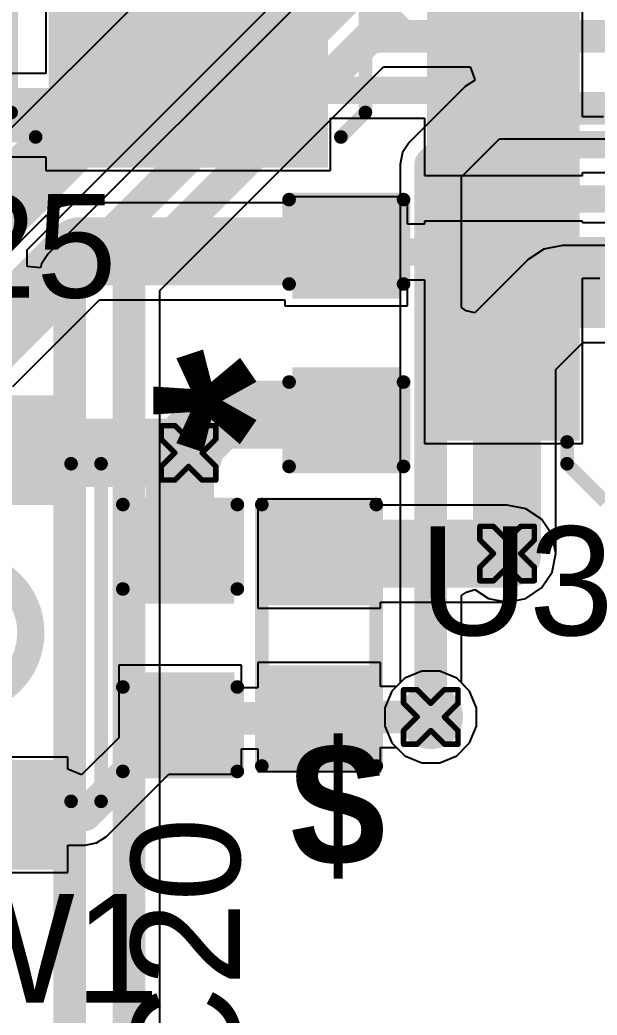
# Model space of a CAD drawing. Header units: inches. Extents: x -0.2 to 17.4, y -0.2 to 2.6.
# Drawn here: x 0.0272 to 0.239, y 0.7425 to 1.108 of the extents above; entities that cross this region are included whole.
import ezdxf

# ---------------------------------------------------------------- set-up
doc = ezdxf.new("R2010")
doc.units = ezdxf.units.IN
doc.header["$MEASUREMENT"] = 0
for name, color, linetype in [('Bottom Layer', 5, 'Continuous'), ('Drill Drawing', 1, 'Continuous'), ('Top Layer', 1, 'Continuous'), ('Top Overlay', 2, 'Continuous'), ('Top Paste', 8, 'Continuous'), ('Top Solder', 216, 'Continuous'), ('Via Holes', 16, 'Continuous')]:
    doc.layers.add(name, color=color, linetype=linetype)
doc.styles.add('Arial', font='', dxfattribs={"height": 0.2})
doc.styles.add('Arial_Bold', font='', dxfattribs={"height": 0.2})
doc.styles.get('Arial').set_extended_font_data('Arial')
doc.styles.get('Arial_Bold').set_extended_font_data('Arial', bold=True)

# ---------------------------------------------------------------- blocks, each defined once
blk = doc.blocks.new('SMD5032_2P_16')
at = {"layer": 'Top Layer'}
for points in [[(-0.1063, 0.04724), (-0.03937, 0.04724), (-0.03937, -0.04724), (-0.1063, -0.04724)], [(0.03937, 0.04724), (0.1063, 0.04724), (0.1063, -0.04724), (0.03937, -0.04724)]]:
    blk.add_hatch(color=1, dxfattribs=at).paths.add_polyline_path(points)
at = {"layer": 'Top Paste'}
for points in [[(-0.1063, 0.04724), (-0.03937, 0.04724), (-0.03937, -0.04724), (-0.1063, -0.04724)], [(0.03937, 0.04724), (0.1063, 0.04724), (0.1063, -0.04724), (0.03937, -0.04724)]]:
    blk.add_hatch(color=8, dxfattribs=at).paths.add_polyline_path(points)
at = {"layer": 'Top Solder'}
for points in [[(-0.1103, 0.05124), (-0.03537, 0.05124), (-0.03537, -0.05124), (-0.1103, -0.05124)], [(0.03537, 0.05124), (0.1103, 0.05124), (0.1103, -0.05124), (0.03537, -0.05124)]]:
    blk.add_hatch(color=216, dxfattribs=at).paths.add_polyline_path(points)
at = {"layer": 'Top Overlay'}
for points in [[(-0.099, 0.056, 0.005, 0.005, 0), (-0.09, 0.065, 0.005, 0.005, 0)], [(0.09, 0.065, 0.005, 0.005, 0), (-0.09, 0.065, 0.005, 0.005, 0)], [(0.099, 0.056, 0.005, 0.005, 0), (0.09, 0.065, 0.005, 0.005, 0)], [(-0.09, -0.065, 0.005, 0.005, 0), (-0.099, -0.056, 0.005, 0.005, 0)], [(0.09, -0.065, 0.005, 0.005, 0), (0.099, -0.056, 0.005, 0.005, 0)], [(0.09, -0.065, 0.005, 0.005, 0), (-0.09, -0.065, 0.005, 0.005, 0)]]:
    blk.add_lwpolyline(points, format="xyseb", dxfattribs=at)
for points in [[(-0.09125, 0.065, 0.0025, 0.0025, 1), (-0.08875, 0.065, 0.0025, 0.0025, 1)], [(-0.09125, 0.065, 0.0025, 0.0025, 1), (-0.08875, 0.065, 0.0025, 0.0025, 1)], [(0.08875, 0.065, 0.0025, 0.0025, 1), (0.09125, 0.065, 0.0025, 0.0025, 1)], [(0.08875, 0.065, 0.0025, 0.0025, 1), (0.09125, 0.065, 0.0025, 0.0025, 1)], [(-0.10025, 0.056, 0.0025, 0.0025, 1), (-0.09775, 0.056, 0.0025, 0.0025, 1)], [(0.09775, 0.056, 0.0025, 0.0025, 1), (0.10025, 0.056, 0.0025, 0.0025, 1)], [(-0.10025, -0.056, 0.0025, 0.0025, 1), (-0.09775, -0.056, 0.0025, 0.0025, 1)], [(0.09775, -0.056, 0.0025, 0.0025, 1), (0.10025, -0.056, 0.0025, 0.0025, 1)], [(-0.09125, -0.065, 0.0025, 0.0025, 1), (-0.08875, -0.065, 0.0025, 0.0025, 1)], [(-0.09125, -0.065, 0.0025, 0.0025, 1), (-0.08875, -0.065, 0.0025, 0.0025, 1)], [(0.08875, -0.065, 0.0025, 0.0025, 1), (0.09125, -0.065, 0.0025, 0.0025, 1)], [(0.08875, -0.065, 0.0025, 0.0025, 1), (0.09125, -0.065, 0.0025, 0.0025, 1)]]:
    blk.add_lwpolyline(points, format="xyseb", close=True, dxfattribs=at)
blk = doc.blocks.new('48_LQFP__7_7___19')
at = {"layer": 'Top Layer'}
for points in [[(-0.14331, 0.03583), (-0.14331, 0.02323), (-0.19134, 0.02323), (-0.19134, 0.03583)], [(-0.14331, 0.01614), (-0.14331, 0.00354), (-0.19134, 0.00354), (-0.19134, 0.01614)], [(-0.14331, -0.00354), (-0.14331, -0.01614), (-0.19134, -0.01614), (-0.19134, -0.00354)], [(-0.14331, -0.02323), (-0.14331, -0.03583), (-0.19134, -0.03583), (-0.19134, -0.02323)], [(-0.14331, -0.04291), (-0.14331, -0.05551), (-0.19134, -0.05551), (-0.19134, -0.04291)], [(-0.14331, -0.0626), (-0.14331, -0.0752), (-0.19134, -0.0752), (-0.19134, -0.0626)], [(-0.14331, -0.08228), (-0.14331, -0.09488), (-0.19134, -0.09488), (-0.19134, -0.08228)], [(-0.14331, -0.10197), (-0.14331, -0.11457), (-0.19134, -0.11457), (-0.19134, -0.10197)]]:
    blk.add_hatch(color=1, dxfattribs=at).paths.add_polyline_path(points)
at = {"layer": 'Top Paste'}
for points in [[(-0.14331, 0.03583), (-0.14331, 0.02323), (-0.19134, 0.02323), (-0.19134, 0.03583)], [(-0.14331, 0.01614), (-0.14331, 0.00354), (-0.19134, 0.00354), (-0.19134, 0.01614)], [(-0.14331, -0.00354), (-0.14331, -0.01614), (-0.19134, -0.01614), (-0.19134, -0.00354)], [(-0.14331, -0.02323), (-0.14331, -0.03583), (-0.19134, -0.03583), (-0.19134, -0.02323)], [(-0.14331, -0.04291), (-0.14331, -0.05551), (-0.19134, -0.05551), (-0.19134, -0.04291)], [(-0.14331, -0.0626), (-0.14331, -0.0752), (-0.19134, -0.0752), (-0.19134, -0.0626)], [(-0.14331, -0.08228), (-0.14331, -0.09488), (-0.19134, -0.09488), (-0.19134, -0.08228)], [(-0.14331, -0.10197), (-0.14331, -0.11457), (-0.19134, -0.11457), (-0.19134, -0.10197)]]:
    blk.add_hatch(color=8, dxfattribs=at).paths.add_polyline_path(points)
at = {"layer": 'Top Solder'}
for points in [[(-0.13931, 0.03983), (-0.13931, 0.01923), (-0.19534, 0.01923), (-0.19534, 0.03983)], [(-0.13931, 0.02014), (-0.13931, -0.00046), (-0.19534, -0.00046), (-0.19534, 0.02014)], [(-0.13931, 0.00046), (-0.13931, -0.02014), (-0.19534, -0.02014), (-0.19534, 0.00046)], [(-0.13931, -0.01923), (-0.13931, -0.03983), (-0.19534, -0.03983), (-0.19534, -0.01923)], [(-0.13931, -0.03891), (-0.13931, -0.05951), (-0.19534, -0.05951), (-0.19534, -0.03891)], [(-0.13931, -0.0586), (-0.13931, -0.0792), (-0.19534, -0.0792), (-0.19534, -0.0586)], [(-0.13931, -0.07828), (-0.13931, -0.09888), (-0.19534, -0.09888), (-0.19534, -0.07828)], [(-0.13931, -0.09797), (-0.13931, -0.11857), (-0.19534, -0.11857), (-0.19534, -0.09797)]]:
    blk.add_hatch(color=216, dxfattribs=at).paths.add_polyline_path(points)
at = {"layer": 'Top Overlay'}
for points in [[(-0.144, -0.127, 0.005, 0.005, 0), (-0.144, -0.119, 0.005, 0.005, 0)], [(-0.144, -0.127, 0.005, 0.005, 0), (-0.13, -0.141, 0.005, 0.005, 0)]]:
    blk.add_lwpolyline(points, format="xyseb", dxfattribs=at)
for points in [[(-0.14525, -0.119, 0.0025, 0.0025, 1), (-0.14275, -0.119, 0.0025, 0.0025, 1)], [(-0.14525, -0.127, 0.0025, 0.0025, 1), (-0.14275, -0.127, 0.0025, 0.0025, 1)], [(-0.14525, -0.127, 0.0025, 0.0025, 1), (-0.14275, -0.127, 0.0025, 0.0025, 1)]]:
    blk.add_lwpolyline(points, format="xyseb", close=True, dxfattribs=at)
blk = doc.blocks.new('B3U_1000P_22')
at = {"layer": 'Top Layer'}
for points in [[(-0.08307, 0.03386), (-0.05079, 0.03386), (-0.05079, -0.03386), (-0.08307, -0.03386)], [(0.05079, 0.03386), (0.08307, 0.03386), (0.08307, -0.03386), (0.05079, -0.03386)]]:
    blk.add_hatch(color=1, dxfattribs=at).paths.add_polyline_path(points)
at = {"layer": 'Top Paste'}
for points in [[(-0.08307, 0.03386), (-0.05079, 0.03386), (-0.05079, -0.03386), (-0.08307, -0.03386)], [(0.05079, 0.03386), (0.08307, 0.03386), (0.08307, -0.03386), (0.05079, -0.03386)]]:
    blk.add_hatch(color=8, dxfattribs=at).paths.add_polyline_path(points)
at = {"layer": 'Top Solder'}
for points in [[(-0.08707, 0.03786), (-0.04679, 0.03786), (-0.04679, -0.03786), (-0.08707, -0.03786)], [(0.04679, 0.03786), (0.08707, 0.03786), (0.08707, -0.03786), (0.04679, -0.03786)]]:
    blk.add_hatch(color=216, dxfattribs=at).paths.add_polyline_path(points)
at = {"layer": 'Top Overlay'}
for points in [[(-0.062, 0.051, 0.005, 0.005, 0), (-0.062, 0.04, 0.005, 0.005, 0)], [(-0.062, 0.051, 0.005, 0.005, 0), (0.062, 0.051, 0.005, 0.005, 0)], [(0.062, 0.051, 0.005, 0.005, 0), (0.062, 0.04, 0.005, 0.005, 0)], [(-0.062, -0.04, 0.005, 0.005, 0), (-0.062, -0.051, 0.005, 0.005, 0)], [(0.062, -0.04, 0.005, 0.005, 0), (0.062, -0.051, 0.005, 0.005, 0)], [(-0.062, -0.051, 0.005, 0.005, 0), (0.062, -0.051, 0.005, 0.005, 0)]]:
    blk.add_lwpolyline(points, format="xyseb", dxfattribs=at)
for points in [[(-0.06325, 0.051, 0.0025, 0.0025, 1), (-0.06075, 0.051, 0.0025, 0.0025, 1)], [(-0.06325, 0.051, 0.0025, 0.0025, 1), (-0.06075, 0.051, 0.0025, 0.0025, 1)], [(0.06075, 0.051, 0.0025, 0.0025, 1), (0.06325, 0.051, 0.0025, 0.0025, 1)], [(0.06075, 0.051, 0.0025, 0.0025, 1), (0.06325, 0.051, 0.0025, 0.0025, 1)], [(-0.06325, 0.04, 0.0025, 0.0025, 1), (-0.06075, 0.04, 0.0025, 0.0025, 1)], [(0.06075, 0.04, 0.0025, 0.0025, 1), (0.06325, 0.04, 0.0025, 0.0025, 1)], [(0.02524, 0, 0.01, 0.01, 1), (-0.02524, 0, 0.01, 0.01, 1)], [(-0.02774, 0, 0.005, 0.005, 1), (-0.02274, 0, 0.005, 0.005, 1)], [(0.02274, 0, 0.005, 0.005, 1), (0.02774, 0, 0.005, 0.005, 1)], [(-0.06325, -0.04, 0.0025, 0.0025, 1), (-0.06075, -0.04, 0.0025, 0.0025, 1)], [(0.06075, -0.04, 0.0025, 0.0025, 1), (0.06325, -0.04, 0.0025, 0.0025, 1)], [(-0.06325, -0.051, 0.0025, 0.0025, 1), (-0.06075, -0.051, 0.0025, 0.0025, 1)], [(-0.06325, -0.051, 0.0025, 0.0025, 1), (-0.06075, -0.051, 0.0025, 0.0025, 1)], [(0.06075, -0.051, 0.0025, 0.0025, 1), (0.06325, -0.051, 0.0025, 0.0025, 1)], [(0.06075, -0.051, 0.0025, 0.0025, 1), (0.06325, -0.051, 0.0025, 0.0025, 1)]]:
    blk.add_lwpolyline(points, format="xyseb", close=True, dxfattribs=at)
blk = doc.blocks.new('R___0603_41')
at = {"layer": 'Top Layer'}
for points in [[(-0.015, 0.0175), (-0.015, -0.0175), (-0.045, -0.0175), (-0.045, 0.0175)], [(0.045, 0.0175), (0.045, -0.0175), (0.015, -0.0175), (0.015, 0.0175)]]:
    blk.add_hatch(color=1, dxfattribs=at).paths.add_polyline_path(points)
at = {"layer": 'Top Paste'}
for points in [[(-0.015, 0.0175), (-0.015, -0.0175), (-0.045, -0.0175), (-0.045, 0.0175)], [(0.045, 0.0175), (0.045, -0.0175), (0.015, -0.0175), (0.015, 0.0175)]]:
    blk.add_hatch(color=8, dxfattribs=at).paths.add_polyline_path(points)
at = {"layer": 'Top Solder'}
for points in [[(-0.011, 0.0215), (-0.011, -0.0215), (-0.049, -0.0215), (-0.049, 0.0215)], [(0.049, 0.0215), (0.049, -0.0215), (0.011, -0.0215), (0.011, 0.0215)]]:
    blk.add_hatch(color=216, dxfattribs=at).paths.add_polyline_path(points)
at = {"layer": 'Top Overlay'}
for points in [[(0.048, 0.021, 0.005, 0.005, 0), (-0.048, 0.021, 0.005, 0.005, 0)], [(-0.048, -0.021, 0.005, 0.005, 0), (-0.048, 0.021, 0.005, 0.005, 0)], [(0.048, -0.021, 0.005, 0.005, 0), (0.048, 0.021, 0.005, 0.005, 0)], [(0.048, -0.021, 0.005, 0.005, 0), (-0.048, -0.021, 0.005, 0.005, 0)]]:
    blk.add_lwpolyline(points, format="xyseb", dxfattribs=at)
for points in [[(-0.04925, 0.021, 0.0025, 0.0025, 1), (-0.04675, 0.021, 0.0025, 0.0025, 1)], [(-0.04925, 0.021, 0.0025, 0.0025, 1), (-0.04675, 0.021, 0.0025, 0.0025, 1)], [(0.04675, 0.021, 0.0025, 0.0025, 1), (0.04925, 0.021, 0.0025, 0.0025, 1)], [(0.04675, 0.021, 0.0025, 0.0025, 1), (0.04925, 0.021, 0.0025, 0.0025, 1)], [(-0.04925, -0.021, 0.0025, 0.0025, 1), (-0.04675, -0.021, 0.0025, 0.0025, 1)], [(-0.04925, -0.021, 0.0025, 0.0025, 1), (-0.04675, -0.021, 0.0025, 0.0025, 1)], [(0.04675, -0.021, 0.0025, 0.0025, 1), (0.04925, -0.021, 0.0025, 0.0025, 1)], [(0.04675, -0.021, 0.0025, 0.0025, 1), (0.04925, -0.021, 0.0025, 0.0025, 1)]]:
    blk.add_lwpolyline(points, format="xyseb", close=True, dxfattribs=at)
blk = doc.blocks.new('C___0603_102')
at = {"layer": 'Top Layer'}
for points in [[(-0.015, 0.0175), (-0.015, -0.0175), (-0.045, -0.0175), (-0.045, 0.0175)], [(0.045, 0.0175), (0.045, -0.0175), (0.015, -0.0175), (0.015, 0.0175)]]:
    blk.add_hatch(color=1, dxfattribs=at).paths.add_polyline_path(points)
at = {"layer": 'Top Paste'}
for points in [[(-0.015, 0.0175), (-0.015, -0.0175), (-0.045, -0.0175), (-0.045, 0.0175)], [(0.045, 0.0175), (0.045, -0.0175), (0.015, -0.0175), (0.015, 0.0175)]]:
    blk.add_hatch(color=8, dxfattribs=at).paths.add_polyline_path(points)
at = {"layer": 'Top Solder'}
for points in [[(-0.01264, 0.01986), (-0.01264, -0.01986), (-0.04736, -0.01986), (-0.04736, 0.01986)], [(0.04736, 0.01986), (0.04736, -0.01986), (0.01264, -0.01986), (0.01264, 0.01986)]]:
    blk.add_hatch(color=216, dxfattribs=at).paths.add_polyline_path(points)
at = {"layer": 'Top Overlay'}
for points in [[(-0.049, 0.021, 0.005, 0.005, 0), (-0.018, 0.021, 0.005, 0.005, 0)], [(-0.049, 0.021, 0.005, 0.005, 0), (-0.049, -0.021, 0.005, 0.005, 0)], [(0.018, 0.021, 0.005, 0.005, 0), (0.049, 0.021, 0.005, 0.005, 0)], [(0.049, 0.021, 0.005, 0.005, 0), (0.049, -0.021, 0.005, 0.005, 0)], [(-0.049, -0.021, 0.005, 0.005, 0), (-0.018, -0.021, 0.005, 0.005, 0)], [(0.018, -0.021, 0.005, 0.005, 0), (0.049, -0.021, 0.005, 0.005, 0)]]:
    blk.add_lwpolyline(points, format="xyseb", dxfattribs=at)
for points in [[(-0.05025, 0.021, 0.0025, 0.0025, 1), (-0.04775, 0.021, 0.0025, 0.0025, 1)], [(-0.05025, 0.021, 0.0025, 0.0025, 1), (-0.04775, 0.021, 0.0025, 0.0025, 1)], [(-0.01925, 0.021, 0.0025, 0.0025, 1), (-0.01675, 0.021, 0.0025, 0.0025, 1)], [(0.01675, 0.021, 0.0025, 0.0025, 1), (0.01925, 0.021, 0.0025, 0.0025, 1)], [(0.04775, 0.021, 0.0025, 0.0025, 1), (0.05025, 0.021, 0.0025, 0.0025, 1)], [(0.04775, 0.021, 0.0025, 0.0025, 1), (0.05025, 0.021, 0.0025, 0.0025, 1)], [(-0.05025, -0.021, 0.0025, 0.0025, 1), (-0.04775, -0.021, 0.0025, 0.0025, 1)], [(-0.05025, -0.021, 0.0025, 0.0025, 1), (-0.04775, -0.021, 0.0025, 0.0025, 1)], [(-0.01925, -0.021, 0.0025, 0.0025, 1), (-0.01675, -0.021, 0.0025, 0.0025, 1)], [(0.01675, -0.021, 0.0025, 0.0025, 1), (0.01925, -0.021, 0.0025, 0.0025, 1)], [(0.04775, -0.021, 0.0025, 0.0025, 1), (0.05025, -0.021, 0.0025, 0.0025, 1)], [(0.04775, -0.021, 0.0025, 0.0025, 1), (0.05025, -0.021, 0.0025, 0.0025, 1)]]:
    blk.add_lwpolyline(points, format="xyseb", close=True, dxfattribs=at)
blk = doc.blocks.new('C___0603_103')
at = {"layer": 'Top Layer'}
for points in [[(-0.015, 0.0175), (-0.015, -0.0175), (-0.045, -0.0175), (-0.045, 0.0175)], [(0.045, 0.0175), (0.045, -0.0175), (0.015, -0.0175), (0.015, 0.0175)]]:
    blk.add_hatch(color=1, dxfattribs=at).paths.add_polyline_path(points)
at = {"layer": 'Top Paste'}
for points in [[(-0.015, 0.0175), (-0.015, -0.0175), (-0.045, -0.0175), (-0.045, 0.0175)], [(0.045, 0.0175), (0.045, -0.0175), (0.015, -0.0175), (0.015, 0.0175)]]:
    blk.add_hatch(color=8, dxfattribs=at).paths.add_polyline_path(points)
at = {"layer": 'Top Solder'}
for points in [[(-0.01264, 0.01986), (-0.01264, -0.01986), (-0.04736, -0.01986), (-0.04736, 0.01986)], [(0.04736, 0.01986), (0.04736, -0.01986), (0.01264, -0.01986), (0.01264, 0.01986)]]:
    blk.add_hatch(color=216, dxfattribs=at).paths.add_polyline_path(points)
at = {"layer": 'Top Overlay'}
for points in [[(-0.049, 0.021, 0.005, 0.005, 0), (-0.018, 0.021, 0.005, 0.005, 0)], [(-0.049, 0.021, 0.005, 0.005, 0), (-0.049, -0.021, 0.005, 0.005, 0)], [(0.018, 0.021, 0.005, 0.005, 0), (0.049, 0.021, 0.005, 0.005, 0)], [(0.049, 0.021, 0.005, 0.005, 0), (0.049, -0.021, 0.005, 0.005, 0)], [(-0.049, -0.021, 0.005, 0.005, 0), (-0.018, -0.021, 0.005, 0.005, 0)], [(0.018, -0.021, 0.005, 0.005, 0), (0.049, -0.021, 0.005, 0.005, 0)]]:
    blk.add_lwpolyline(points, format="xyseb", dxfattribs=at)
for points in [[(-0.05025, 0.021, 0.0025, 0.0025, 1), (-0.04775, 0.021, 0.0025, 0.0025, 1)], [(-0.05025, 0.021, 0.0025, 0.0025, 1), (-0.04775, 0.021, 0.0025, 0.0025, 1)], [(-0.01925, 0.021, 0.0025, 0.0025, 1), (-0.01675, 0.021, 0.0025, 0.0025, 1)], [(0.01675, 0.021, 0.0025, 0.0025, 1), (0.01925, 0.021, 0.0025, 0.0025, 1)], [(0.04775, 0.021, 0.0025, 0.0025, 1), (0.05025, 0.021, 0.0025, 0.0025, 1)], [(0.04775, 0.021, 0.0025, 0.0025, 1), (0.05025, 0.021, 0.0025, 0.0025, 1)], [(-0.05025, -0.021, 0.0025, 0.0025, 1), (-0.04775, -0.021, 0.0025, 0.0025, 1)], [(-0.05025, -0.021, 0.0025, 0.0025, 1), (-0.04775, -0.021, 0.0025, 0.0025, 1)], [(-0.01925, -0.021, 0.0025, 0.0025, 1), (-0.01675, -0.021, 0.0025, 0.0025, 1)], [(0.01675, -0.021, 0.0025, 0.0025, 1), (0.01925, -0.021, 0.0025, 0.0025, 1)], [(0.04775, -0.021, 0.0025, 0.0025, 1), (0.05025, -0.021, 0.0025, 0.0025, 1)], [(0.04775, -0.021, 0.0025, 0.0025, 1), (0.05025, -0.021, 0.0025, 0.0025, 1)]]:
    blk.add_lwpolyline(points, format="xyseb", close=True, dxfattribs=at)

msp = doc.modelspace()

# ---------------------------------------------------------------- hatches: boundary and pattern name
at = {"layer": 'Bottom Layer'}
h = msp.add_hatch(color=5, dxfattribs=at)
edge = h.paths.add_edge_path()
edge.add_arc((0.08912, 0.949), 0.01181, 0, 360)
h = msp.add_hatch(color=5, dxfattribs=at)
edge = h.paths.add_edge_path()
edge.add_arc((0.206, 0.912), 0.01181, 0, 360)
h = msp.add_hatch(color=5, dxfattribs=at)
edge = h.paths.add_edge_path()
edge.add_arc((0.178, 0.852), 0.01181, 0, 360)
at = {"layer": 'Top Layer'}
h = msp.add_hatch(color=1, dxfattribs=at)
edge = h.paths.add_edge_path()
edge.add_arc((0.08912, 0.949), 0.01181, 0, 360)
h = msp.add_hatch(color=1, dxfattribs=at)
edge = h.paths.add_edge_path()
edge.add_arc((0.206, 0.912), 0.01181, 0, 360)
h = msp.add_hatch(color=1, dxfattribs=at)
edge = h.paths.add_edge_path()
edge.add_arc((0.178, 0.852), 0.01181, 0, 360)
at = {"layer": 'Via Holes'}
h = msp.add_hatch(color=7, dxfattribs=at)
edge = h.paths.add_edge_path()
edge.add_arc((0.08912, 0.949), 0.00591, 0, 360)
h = msp.add_hatch(color=7, dxfattribs=at)
edge = h.paths.add_edge_path()
edge.add_arc((0.206, 0.912), 0.00591, 0, 360)
h = msp.add_hatch(color=7, dxfattribs=at)
edge = h.paths.add_edge_path()
edge.add_arc((0.178, 0.852), 0.00591, 0, 360)

# ---------------------------------------------------------------- linework, layer by layer
at = {"layer": 'Bottom Layer'}
for p, q in [((0.02984, 1.02361), (0.21139, 1.20516)), ((0.16444, 1.14893), (0.03757, 1.02206)), ((0.09927, 1.14351), (-0.00062, 1.04362)), ((0.07853, 1.00867), (0.16065, 1.09078)), ((0.16065, 1.09078), (0.19244, 1.09078)), ((0.19244, 1.09078), (0.19412, 1.08616)), ((0.19406, 1.08578), (0.19064, 1.08351)), ((0.19412, 1.08616), (0.19406, 1.08578)), ((0.19064, 1.08351), (0.17007, 1.06293)), ((0.19064, 1.08351), (0.19064, 1.08351)), ((0.18922, 1.05035), (0.20322, 1.06436)), ((0.20322, 1.06436), (0.24644, 1.06436)), ((0.17007, 1.06293), (0.16764, 1.05929)), ((0.16764, 1.05929), (0.16678, 1.055)), ((0.16678, 1.055), (0.16678, 1.055)), ((0.16678, 1.055), (0.16678, 0.86456)), ((0.18922, 1.00238), (0.18922, 1.05035)), ((0.02984, 1.01742), (0.02984, 1.02361)), ((0.21952, 1.02383), (0.21373, 1.01997)), ((0.22635, 1.02519), (0.21952, 1.02383)), ((0.37939, 1.02519), (0.22635, 1.02519)), ((0.03757, 1.02206), (0.03514, 1.01842)), ((0.21373, 1.01997), (0.19422, 1.00045)), ((0.21373, 1.01997), (0.21373, 1.01997)), ((0.03484, 1.01693), (0.02984, 1.01742)), ((0.03514, 1.01842), (0.03484, 1.01693)), ((0.07853, 0.08333), (0.07853, 1.00867)), ((0.19098, 1.00121), (0.18922, 1.00238)), ((0.19422, 1.00045), (0.19098, 1.00121)), ((0.22384, 0.97961), (0.23374, 0.98951)), ((0.23374, 0.98951), (0.27744, 0.98951)), ((0.22384, 0.912), (0.22384, 0.97961)), ((0.22248, 0.90517), (0.22384, 0.912)), ((0.21862, 0.89938), (0.22248, 0.90517)), ((0.21283, 0.89552), (0.21862, 0.89938)), ((0.18922, 0.89662), (0.19113, 0.89789)), ((0.18922, 0.86456), (0.18922, 0.89662)), ((0.19113, 0.89789), (0.19422, 0.89883)), ((0.19422, 0.89883), (0.19917, 0.89552)), ((0.19917, 0.89552), (0.206, 0.89416)), ((0.206, 0.89416), (0.21283, 0.89552)), ((0.16678, 0.86456), (0.16375, 0.86152)), ((0.19225, 0.86152), (0.18922, 0.86456)), ((0.16375, 0.86152), (0.16119, 0.85534)), ((0.19481, 0.85534), (0.19225, 0.86152)), ((0.16119, 0.85534), (0.16119, 0.84866)), ((0.19481, 0.84866), (0.19481, 0.85534)), ((0.16119, 0.84866), (0.16375, 0.84248)), ((0.19225, 0.84248), (0.19481, 0.84866)), ((0.16375, 0.84248), (0.16848, 0.83775)), ((0.18752, 0.83775), (0.19225, 0.84248)), ((0.16848, 0.83775), (0.17466, 0.83519)), ((0.18134, 0.83519), (0.18752, 0.83775)), ((0.17466, 0.83519), (0.18134, 0.83519))]:
    msp.add_line(p, q, dxfattribs=at)
for points in [[(0.012, 1.031, 0.025, 0.025, 0), (0.204, 1.223, 0.025, 0.025, 0)], [(0.0455, 1.01413, 0.012, 0.012, 0), (0.17237, 1.141, 0.012, 0.012, 0)], [(0.06731, 1.01331, 0.012, 0.012, 0), (0.156, 1.102, 0.012, 0.012, 0)], [(0.156, 1.102, 0.012, 0.012, 0), (0.372, 1.102, 0.012, 0.012, 0)], [(0.178, 1.055, 0.012, 0.012, 0), (0.19857, 1.07557, 0.012, 0.012, 0)], [(0.19857, 1.07557, 0.012, 0.012, 0), (0.259, 1.07557, 0.012, 0.012, 0)], [(0.178, 0.852, 0.012, 0.012, 0), (0.178, 1.055, 0.012, 0.012, 0)], [(0.0455, 0.111, 0.012, 0.012, 0), (0.0455, 1.01413, 0.012, 0.012, 0)], [(0.206, 0.987, 0.025, 0.025, 0), (0.22635, 1.00735, 0.025, 0.025, 0)], [(0.22635, 1.00735, 0.025, 0.025, 0), (0.26031, 1.00735, 0.025, 0.025, 0)], [(0.06731, 0.07869, 0.012, 0.012, 0), (0.06731, 1.01331, 0.012, 0.012, 0)], [(0.206, 0.912, 0.025, 0.025, 0), (0.206, 0.987, 0.025, 0.025, 0)]]:
    msp.add_lwpolyline(points, format="xyseb", dxfattribs=at)
for points in [[(0.153, 1.102, 0.006, 0.006, 1), (0.159, 1.102, 0.006, 0.006, 1)], [(0.153, 1.102, 0.006, 0.006, 1), (0.159, 1.102, 0.006, 0.006, 1)], [(0.19557, 1.07557, 0.006, 0.006, 1), (0.20157, 1.07557, 0.006, 0.006, 1)], [(0.19557, 1.07557, 0.006, 0.006, 1), (0.20157, 1.07557, 0.006, 0.006, 1)], [(0.175, 1.055, 0.006, 0.006, 1), (0.181, 1.055, 0.006, 0.006, 1)], [(0.175, 1.055, 0.006, 0.006, 1), (0.181, 1.055, 0.006, 0.006, 1)], [(0.0425, 1.01413, 0.006, 0.006, 1), (0.0485, 1.01413, 0.006, 0.006, 1)], [(0.0425, 1.01413, 0.006, 0.006, 1), (0.0485, 1.01413, 0.006, 0.006, 1)], [(0.2201, 1.00735, 0.0125, 0.0125, 1), (0.2326, 1.00735, 0.0125, 0.0125, 1)], [(0.2201, 1.00735, 0.0125, 0.0125, 1), (0.2326, 1.00735, 0.0125, 0.0125, 1)], [(0.06431, 1.01331, 0.006, 0.006, 1), (0.07031, 1.01331, 0.006, 0.006, 1)], [(0.06431, 1.01331, 0.006, 0.006, 1), (0.07031, 1.01331, 0.006, 0.006, 1)], [(0.19975, 0.987, 0.0125, 0.0125, 1), (0.21225, 0.987, 0.0125, 0.0125, 1)], [(0.19975, 0.987, 0.0125, 0.0125, 1), (0.21225, 0.987, 0.0125, 0.0125, 1)], [(0.19975, 0.912, 0.0125, 0.0125, 1), (0.21225, 0.912, 0.0125, 0.0125, 1)], [(0.175, 0.852, 0.006, 0.006, 1), (0.181, 0.852, 0.006, 0.006, 1)]]:
    msp.add_lwpolyline(points, format="xyseb", close=True, dxfattribs=at)
at = {"layer": 'Drill Drawing'}
for points in [[(0.07912, 0.954, 0.002, 0.002, 0), (0.07912, 0.959, 0.002, 0.002, 0)], [(0.07912, 0.959, 0.002, 0.002, 0), (0.08412, 0.959, 0.002, 0.002, 0)], [(0.08412, 0.959, 0.002, 0.002, 0), (0.08912, 0.954, 0.002, 0.002, 0)], [(0.08912, 0.954, 0.002, 0.002, 0), (0.09412, 0.959, 0.002, 0.002, 0)], [(0.09412, 0.959, 0.002, 0.002, 0), (0.09912, 0.959, 0.002, 0.002, 0)], [(0.09912, 0.954, 0.002, 0.002, 0), (0.09912, 0.959, 0.002, 0.002, 0)], [(0.07912, 0.954, 0.002, 0.002, 0), (0.08412, 0.949, 0.002, 0.002, 0)], [(0.09412, 0.949, 0.002, 0.002, 0), (0.09912, 0.954, 0.002, 0.002, 0)], [(0.07912, 0.944, 0.002, 0.002, 0), (0.08412, 0.949, 0.002, 0.002, 0)], [(0.09412, 0.949, 0.002, 0.002, 0), (0.09912, 0.944, 0.002, 0.002, 0)], [(0.07912, 0.939, 0.002, 0.002, 0), (0.07912, 0.944, 0.002, 0.002, 0)], [(0.08412, 0.939, 0.002, 0.002, 0), (0.08912, 0.944, 0.002, 0.002, 0)], [(0.08912, 0.944, 0.002, 0.002, 0), (0.09412, 0.939, 0.002, 0.002, 0)], [(0.09912, 0.939, 0.002, 0.002, 0), (0.09912, 0.944, 0.002, 0.002, 0)], [(0.07912, 0.939, 0.002, 0.002, 0), (0.08412, 0.939, 0.002, 0.002, 0)], [(0.09412, 0.939, 0.002, 0.002, 0), (0.09912, 0.939, 0.002, 0.002, 0)], [(0.196, 0.917, 0.002, 0.002, 0), (0.196, 0.922, 0.002, 0.002, 0)], [(0.196, 0.922, 0.002, 0.002, 0), (0.201, 0.922, 0.002, 0.002, 0)], [(0.201, 0.922, 0.002, 0.002, 0), (0.206, 0.917, 0.002, 0.002, 0)], [(0.206, 0.917, 0.002, 0.002, 0), (0.211, 0.922, 0.002, 0.002, 0)], [(0.211, 0.922, 0.002, 0.002, 0), (0.216, 0.922, 0.002, 0.002, 0)], [(0.216, 0.917, 0.002, 0.002, 0), (0.216, 0.922, 0.002, 0.002, 0)], [(0.196, 0.917, 0.002, 0.002, 0), (0.201, 0.912, 0.002, 0.002, 0)], [(0.211, 0.912, 0.002, 0.002, 0), (0.216, 0.917, 0.002, 0.002, 0)], [(0.196, 0.907, 0.002, 0.002, 0), (0.201, 0.912, 0.002, 0.002, 0)], [(0.211, 0.912, 0.002, 0.002, 0), (0.216, 0.907, 0.002, 0.002, 0)], [(0.196, 0.902, 0.002, 0.002, 0), (0.196, 0.907, 0.002, 0.002, 0)], [(0.201, 0.902, 0.002, 0.002, 0), (0.206, 0.907, 0.002, 0.002, 0)], [(0.206, 0.907, 0.002, 0.002, 0), (0.211, 0.902, 0.002, 0.002, 0)], [(0.216, 0.902, 0.002, 0.002, 0), (0.216, 0.907, 0.002, 0.002, 0)], [(0.196, 0.902, 0.002, 0.002, 0), (0.201, 0.902, 0.002, 0.002, 0)], [(0.211, 0.902, 0.002, 0.002, 0), (0.216, 0.902, 0.002, 0.002, 0)], [(0.168, 0.857, 0.002, 0.002, 0), (0.168, 0.862, 0.002, 0.002, 0)], [(0.168, 0.862, 0.002, 0.002, 0), (0.173, 0.862, 0.002, 0.002, 0)], [(0.173, 0.862, 0.002, 0.002, 0), (0.178, 0.857, 0.002, 0.002, 0)], [(0.178, 0.857, 0.002, 0.002, 0), (0.183, 0.862, 0.002, 0.002, 0)], [(0.183, 0.862, 0.002, 0.002, 0), (0.188, 0.862, 0.002, 0.002, 0)], [(0.188, 0.857, 0.002, 0.002, 0), (0.188, 0.862, 0.002, 0.002, 0)], [(0.168, 0.857, 0.002, 0.002, 0), (0.173, 0.852, 0.002, 0.002, 0)], [(0.183, 0.852, 0.002, 0.002, 0), (0.188, 0.857, 0.002, 0.002, 0)], [(0.168, 0.847, 0.002, 0.002, 0), (0.173, 0.852, 0.002, 0.002, 0)], [(0.183, 0.852, 0.002, 0.002, 0), (0.188, 0.847, 0.002, 0.002, 0)], [(0.168, 0.842, 0.002, 0.002, 0), (0.168, 0.847, 0.002, 0.002, 0)], [(0.173, 0.842, 0.002, 0.002, 0), (0.178, 0.847, 0.002, 0.002, 0)], [(0.178, 0.847, 0.002, 0.002, 0), (0.183, 0.842, 0.002, 0.002, 0)], [(0.188, 0.842, 0.002, 0.002, 0), (0.188, 0.847, 0.002, 0.002, 0)], [(0.168, 0.842, 0.002, 0.002, 0), (0.173, 0.842, 0.002, 0.002, 0)], [(0.183, 0.842, 0.002, 0.002, 0), (0.188, 0.842, 0.002, 0.002, 0)]]:
    msp.add_lwpolyline(points, format="xyseb", dxfattribs=at)
for points in [[(0.07862, 0.959, 0.001, 0.001, 1), (0.07962, 0.959, 0.001, 0.001, 1)], [(0.07862, 0.959, 0.001, 0.001, 1), (0.07962, 0.959, 0.001, 0.001, 1)], [(0.08362, 0.959, 0.001, 0.001, 1), (0.08462, 0.959, 0.001, 0.001, 1)], [(0.08362, 0.959, 0.001, 0.001, 1), (0.08462, 0.959, 0.001, 0.001, 1)], [(0.09362, 0.959, 0.001, 0.001, 1), (0.09462, 0.959, 0.001, 0.001, 1)], [(0.09362, 0.959, 0.001, 0.001, 1), (0.09462, 0.959, 0.001, 0.001, 1)], [(0.09862, 0.959, 0.001, 0.001, 1), (0.09962, 0.959, 0.001, 0.001, 1)], [(0.09862, 0.959, 0.001, 0.001, 1), (0.09962, 0.959, 0.001, 0.001, 1)], [(0.07862, 0.954, 0.001, 0.001, 1), (0.07962, 0.954, 0.001, 0.001, 1)], [(0.07862, 0.954, 0.001, 0.001, 1), (0.07962, 0.954, 0.001, 0.001, 1)], [(0.08862, 0.954, 0.001, 0.001, 1), (0.08962, 0.954, 0.001, 0.001, 1)], [(0.08862, 0.954, 0.001, 0.001, 1), (0.08962, 0.954, 0.001, 0.001, 1)], [(0.09862, 0.954, 0.001, 0.001, 1), (0.09962, 0.954, 0.001, 0.001, 1)], [(0.09862, 0.954, 0.001, 0.001, 1), (0.09962, 0.954, 0.001, 0.001, 1)], [(0.08362, 0.949, 0.001, 0.001, 1), (0.08462, 0.949, 0.001, 0.001, 1)], [(0.08362, 0.949, 0.001, 0.001, 1), (0.08462, 0.949, 0.001, 0.001, 1)], [(0.09362, 0.949, 0.001, 0.001, 1), (0.09462, 0.949, 0.001, 0.001, 1)], [(0.09362, 0.949, 0.001, 0.001, 1), (0.09462, 0.949, 0.001, 0.001, 1)], [(0.07862, 0.944, 0.001, 0.001, 1), (0.07962, 0.944, 0.001, 0.001, 1)], [(0.07862, 0.944, 0.001, 0.001, 1), (0.07962, 0.944, 0.001, 0.001, 1)], [(0.08862, 0.944, 0.001, 0.001, 1), (0.08962, 0.944, 0.001, 0.001, 1)], [(0.08862, 0.944, 0.001, 0.001, 1), (0.08962, 0.944, 0.001, 0.001, 1)], [(0.09862, 0.944, 0.001, 0.001, 1), (0.09962, 0.944, 0.001, 0.001, 1)], [(0.09862, 0.944, 0.001, 0.001, 1), (0.09962, 0.944, 0.001, 0.001, 1)], [(0.07862, 0.939, 0.001, 0.001, 1), (0.07962, 0.939, 0.001, 0.001, 1)], [(0.07862, 0.939, 0.001, 0.001, 1), (0.07962, 0.939, 0.001, 0.001, 1)], [(0.08362, 0.939, 0.001, 0.001, 1), (0.08462, 0.939, 0.001, 0.001, 1)], [(0.08362, 0.939, 0.001, 0.001, 1), (0.08462, 0.939, 0.001, 0.001, 1)], [(0.09362, 0.939, 0.001, 0.001, 1), (0.09462, 0.939, 0.001, 0.001, 1)], [(0.09362, 0.939, 0.001, 0.001, 1), (0.09462, 0.939, 0.001, 0.001, 1)], [(0.09862, 0.939, 0.001, 0.001, 1), (0.09962, 0.939, 0.001, 0.001, 1)], [(0.09862, 0.939, 0.001, 0.001, 1), (0.09962, 0.939, 0.001, 0.001, 1)], [(0.1955, 0.922, 0.001, 0.001, 1), (0.1965, 0.922, 0.001, 0.001, 1)], [(0.1955, 0.922, 0.001, 0.001, 1), (0.1965, 0.922, 0.001, 0.001, 1)], [(0.2005, 0.922, 0.001, 0.001, 1), (0.2015, 0.922, 0.001, 0.001, 1)], [(0.2005, 0.922, 0.001, 0.001, 1), (0.2015, 0.922, 0.001, 0.001, 1)], [(0.2105, 0.922, 0.001, 0.001, 1), (0.2115, 0.922, 0.001, 0.001, 1)], [(0.2105, 0.922, 0.001, 0.001, 1), (0.2115, 0.922, 0.001, 0.001, 1)], [(0.2155, 0.922, 0.001, 0.001, 1), (0.2165, 0.922, 0.001, 0.001, 1)], [(0.2155, 0.922, 0.001, 0.001, 1), (0.2165, 0.922, 0.001, 0.001, 1)], [(0.1955, 0.917, 0.001, 0.001, 1), (0.1965, 0.917, 0.001, 0.001, 1)], [(0.1955, 0.917, 0.001, 0.001, 1), (0.1965, 0.917, 0.001, 0.001, 1)], [(0.2055, 0.917, 0.001, 0.001, 1), (0.2065, 0.917, 0.001, 0.001, 1)], [(0.2055, 0.917, 0.001, 0.001, 1), (0.2065, 0.917, 0.001, 0.001, 1)], [(0.2155, 0.917, 0.001, 0.001, 1), (0.2165, 0.917, 0.001, 0.001, 1)], [(0.2155, 0.917, 0.001, 0.001, 1), (0.2165, 0.917, 0.001, 0.001, 1)], [(0.2005, 0.912, 0.001, 0.001, 1), (0.2015, 0.912, 0.001, 0.001, 1)], [(0.2005, 0.912, 0.001, 0.001, 1), (0.2015, 0.912, 0.001, 0.001, 1)], [(0.2105, 0.912, 0.001, 0.001, 1), (0.2115, 0.912, 0.001, 0.001, 1)], [(0.2105, 0.912, 0.001, 0.001, 1), (0.2115, 0.912, 0.001, 0.001, 1)], [(0.1955, 0.907, 0.001, 0.001, 1), (0.1965, 0.907, 0.001, 0.001, 1)], [(0.1955, 0.907, 0.001, 0.001, 1), (0.1965, 0.907, 0.001, 0.001, 1)], [(0.2055, 0.907, 0.001, 0.001, 1), (0.2065, 0.907, 0.001, 0.001, 1)], [(0.2055, 0.907, 0.001, 0.001, 1), (0.2065, 0.907, 0.001, 0.001, 1)], [(0.2155, 0.907, 0.001, 0.001, 1), (0.2165, 0.907, 0.001, 0.001, 1)], [(0.2155, 0.907, 0.001, 0.001, 1), (0.2165, 0.907, 0.001, 0.001, 1)], [(0.1955, 0.902, 0.001, 0.001, 1), (0.1965, 0.902, 0.001, 0.001, 1)], [(0.1955, 0.902, 0.001, 0.001, 1), (0.1965, 0.902, 0.001, 0.001, 1)], [(0.2005, 0.902, 0.001, 0.001, 1), (0.2015, 0.902, 0.001, 0.001, 1)], [(0.2005, 0.902, 0.001, 0.001, 1), (0.2015, 0.902, 0.001, 0.001, 1)], [(0.2105, 0.902, 0.001, 0.001, 1), (0.2115, 0.902, 0.001, 0.001, 1)], [(0.2105, 0.902, 0.001, 0.001, 1), (0.2115, 0.902, 0.001, 0.001, 1)], [(0.2155, 0.902, 0.001, 0.001, 1), (0.2165, 0.902, 0.001, 0.001, 1)], [(0.2155, 0.902, 0.001, 0.001, 1), (0.2165, 0.902, 0.001, 0.001, 1)], [(0.1675, 0.862, 0.001, 0.001, 1), (0.1685, 0.862, 0.001, 0.001, 1)], [(0.1675, 0.862, 0.001, 0.001, 1), (0.1685, 0.862, 0.001, 0.001, 1)], [(0.1725, 0.862, 0.001, 0.001, 1), (0.1735, 0.862, 0.001, 0.001, 1)], [(0.1725, 0.862, 0.001, 0.001, 1), (0.1735, 0.862, 0.001, 0.001, 1)], [(0.1825, 0.862, 0.001, 0.001, 1), (0.1835, 0.862, 0.001, 0.001, 1)], [(0.1825, 0.862, 0.001, 0.001, 1), (0.1835, 0.862, 0.001, 0.001, 1)], [(0.1875, 0.862, 0.001, 0.001, 1), (0.1885, 0.862, 0.001, 0.001, 1)], [(0.1875, 0.862, 0.001, 0.001, 1), (0.1885, 0.862, 0.001, 0.001, 1)], [(0.1675, 0.857, 0.001, 0.001, 1), (0.1685, 0.857, 0.001, 0.001, 1)], [(0.1675, 0.857, 0.001, 0.001, 1), (0.1685, 0.857, 0.001, 0.001, 1)], [(0.1775, 0.857, 0.001, 0.001, 1), (0.1785, 0.857, 0.001, 0.001, 1)], [(0.1775, 0.857, 0.001, 0.001, 1), (0.1785, 0.857, 0.001, 0.001, 1)], [(0.1875, 0.857, 0.001, 0.001, 1), (0.1885, 0.857, 0.001, 0.001, 1)], [(0.1875, 0.857, 0.001, 0.001, 1), (0.1885, 0.857, 0.001, 0.001, 1)], [(0.1725, 0.852, 0.001, 0.001, 1), (0.1735, 0.852, 0.001, 0.001, 1)], [(0.1725, 0.852, 0.001, 0.001, 1), (0.1735, 0.852, 0.001, 0.001, 1)], [(0.1825, 0.852, 0.001, 0.001, 1), (0.1835, 0.852, 0.001, 0.001, 1)], [(0.1825, 0.852, 0.001, 0.001, 1), (0.1835, 0.852, 0.001, 0.001, 1)], [(0.1675, 0.847, 0.001, 0.001, 1), (0.1685, 0.847, 0.001, 0.001, 1)], [(0.1675, 0.847, 0.001, 0.001, 1), (0.1685, 0.847, 0.001, 0.001, 1)], [(0.1775, 0.847, 0.001, 0.001, 1), (0.1785, 0.847, 0.001, 0.001, 1)], [(0.1775, 0.847, 0.001, 0.001, 1), (0.1785, 0.847, 0.001, 0.001, 1)], [(0.1875, 0.847, 0.001, 0.001, 1), (0.1885, 0.847, 0.001, 0.001, 1)], [(0.1875, 0.847, 0.001, 0.001, 1), (0.1885, 0.847, 0.001, 0.001, 1)], [(0.1675, 0.842, 0.001, 0.001, 1), (0.1685, 0.842, 0.001, 0.001, 1)], [(0.1675, 0.842, 0.001, 0.001, 1), (0.1685, 0.842, 0.001, 0.001, 1)], [(0.1725, 0.842, 0.001, 0.001, 1), (0.1735, 0.842, 0.001, 0.001, 1)], [(0.1725, 0.842, 0.001, 0.001, 1), (0.1735, 0.842, 0.001, 0.001, 1)], [(0.1825, 0.842, 0.001, 0.001, 1), (0.1835, 0.842, 0.001, 0.001, 1)], [(0.1825, 0.842, 0.001, 0.001, 1), (0.1835, 0.842, 0.001, 0.001, 1)], [(0.1875, 0.842, 0.001, 0.001, 1), (0.1885, 0.842, 0.001, 0.001, 1)], [(0.1875, 0.842, 0.001, 0.001, 1), (0.1885, 0.842, 0.001, 0.001, 1)]]:
    msp.add_lwpolyline(points, format="xyseb", close=True, dxfattribs=at)
at = {"layer": 'Top Layer'}
for p, q in [((0.03676, 1.12963), (0.03676, 1.08829)), ((0.23369, 1.09023), (0.23369, 1.1296)), ((0.23369, 1.07235), (0.23369, 1.09023)), ((0.03676, 1.08829), (0.0105, 1.08829)), ((0.14124, 1.0527), (0.14124, 1.07195)), ((0.14124, 1.07195), (0.17566, 1.07195)), ((0.17566, 1.07195), (0.17566, 1.05086)), ((0.24136, 1.07235), (0.23369, 1.07235)), ((0.0105, 1.05771), (0.03676, 1.05771)), ((0.03676, 1.05771), (0.03676, 1.0527)), ((0.03676, 1.0527), (0.14124, 1.0527)), ((0.17566, 1.05086), (0.23369, 1.05086)), ((0.23369, 1.05086), (0.23369, 1.05196)), ((0.23369, 1.05196), (0.24558, 1.05196)), ((0.1695, 1.043), (0.1245, 1.043)), ((0.1245, 1.043), (0.1245, 1.04084)), ((0.1695, 1.03298), (0.1695, 1.043)), ((0.04217, 1.03948), (0.03638, 1.03562)), ((0.049, 1.04084), (0.04217, 1.03948)), ((0.1245, 1.04084), (0.049, 1.04084)), ((0.03638, 1.03562), (-0.00062, 0.99862)), ((0.17566, 1.03298), (0.1695, 1.03298)), ((0.23369, 1.03409), (0.17566, 1.03409)), ((0.17566, 1.03409), (0.17566, 1.03298)), ((0.23369, 1.03348), (0.23369, 1.03409)), ((0.24419, 1.03348), (0.23369, 1.03348)), ((0.1695, 1.003), (0.1695, 1.01259)), ((0.1695, 1.01259), (0.17566, 1.01259)), ((0.17566, 1.01259), (0.17566, 0.9918)), ((0.23369, 0.97212), (0.23369, 1.01309)), ((0.23369, 1.01309), (0.23997, 1.01309)), ((0.02462, 0.97338), (0.05639, 1.00516)), ((0.05639, 1.00516), (0.1245, 1.00516)), ((0.1245, 1.00516), (0.1245, 1.003)), ((0.1245, 1.003), (0.1695, 1.003)), ((0.17566, 0.9918), (0.17566, 0.95243)), ((0.23369, 0.95243), (0.23369, 0.97212)), ((0.17566, 0.95243), (0.23369, 0.95243)), ((0.1595, 0.932), (0.1145, 0.932)), ((0.1145, 0.932), (0.1145, 0.892)), ((0.1595, 0.92984), (0.1595, 0.932)), ((0.206, 0.92984), (0.1595, 0.92984)), ((0.21283, 0.92848), (0.206, 0.92984)), ((0.21862, 0.92462), (0.21283, 0.92848)), ((0.22248, 0.91883), (0.21862, 0.92462)), ((0.22384, 0.912), (0.22248, 0.91883)), ((0.22248, 0.90517), (0.22384, 0.912)), ((0.21862, 0.89938), (0.22248, 0.90517)), ((0.21283, 0.89552), (0.21862, 0.89938)), ((0.206, 0.89416), (0.21283, 0.89552)), ((0.1145, 0.892), (0.1595, 0.892)), ((0.1595, 0.892), (0.1595, 0.89416)), ((0.1595, 0.89416), (0.206, 0.89416)), ((0.1085, 0.871), (0.0635, 0.871)), ((0.0635, 0.871), (0.0635, 0.84436)), ((0.1085, 0.86272), (0.1085, 0.871)), ((0.1595, 0.872), (0.1145, 0.872)), ((0.1145, 0.872), (0.1145, 0.86272)), ((0.1595, 0.86322), (0.1595, 0.872)), ((0.16848, 0.86625), (0.16544, 0.86322)), ((0.17466, 0.86881), (0.16848, 0.86625)), ((0.18134, 0.86881), (0.17466, 0.86881)), ((0.18752, 0.86625), (0.18134, 0.86881)), ((0.19225, 0.86152), (0.18752, 0.86625)), ((0.1145, 0.86272), (0.1085, 0.86272)), ((0.16544, 0.86322), (0.1595, 0.86322)), ((0.19481, 0.85534), (0.19225, 0.86152)), ((0.19481, 0.84866), (0.19481, 0.85534)), ((0.19225, 0.84248), (0.19481, 0.84866)), ((0.0635, 0.84436), (0.04986, 0.83072)), ((0.1595, 0.832), (0.1595, 0.84078)), ((0.1595, 0.84078), (0.16544, 0.84078)), ((0.16544, 0.84078), (0.16848, 0.83775)), ((0.18752, 0.83775), (0.19225, 0.84248)), ((0.04486, 0.83721), (-0.03286, 0.83721)), ((0.04486, 0.83279), (0.04486, 0.83721)), ((0.1085, 0.831), (0.1085, 0.84028)), ((0.1085, 0.84028), (0.1145, 0.84028)), ((0.1145, 0.84028), (0.1145, 0.832)), ((0.16848, 0.83775), (0.17466, 0.83519)), ((0.18134, 0.83519), (0.18752, 0.83775)), ((0.17466, 0.83519), (0.18134, 0.83519)), ((0.04986, 0.83072), (0.04486, 0.83279)), ((0.059, 0.80814), (0.08186, 0.831)), ((0.08186, 0.831), (0.1085, 0.831)), ((0.1145, 0.832), (0.1595, 0.832)), ((0.05536, 0.80571), (0.059, 0.80814)), ((0.04486, 0.79493), (0.04486, 0.80486)), ((0.04486, 0.80486), (0.05107, 0.80486)), ((0.05107, 0.80486), (0.05536, 0.80571)), ((0.05107, 0.80486), (0.05107, 0.80486)), ((-0.03286, 0.79493), (0.04486, 0.79493))]:
    msp.add_line(p, q, dxfattribs=at)
for points in [[(0.154, 1.117, 0.01, 0.01, 0), (0.16947, 1.10153, 0.01, 0.01, 0)], [(0.16947, 1.10153, 0.01, 0.01, 0), (0.20468, 1.10153, 0.01, 0.01, 0)], [(0.07083, 1.073, 0.02, 0.02, 0), (0.089, 1.09117, 0.02, 0.02, 0)], [(0.089, 1.09117, 0.012, 0.012, 0), (0.09802, 1.08214, 0.012, 0.012, 0)], [(0.09802, 1.08214, 0.01, 0.01, 0), (0.20438, 1.08214, 0.01, 0.01, 0)], [(0.20438, 1.08214, 0.012, 0.012, 0), (0.20468, 1.08184, 0.012, 0.012, 0)], [(-0.012, 1.073, 0.02, 0.02, 0), (0.07083, 1.073, 0.02, 0.02, 0)], [(0.20468, 1.06216, 0.01, 0.01, 0), (0.24558, 1.06216, 0.01, 0.01, 0)], [(0.20468, 1.04247, 0.01, 0.01, 0), (0.20491, 1.04224, 0.01, 0.01, 0)], [(0.20491, 1.04224, 0.01, 0.01, 0), (0.27776, 1.04224, 0.01, 0.01, 0)], [(0.012, 0.986, 0.025, 0.025, 0), (0.049, 1.023, 0.025, 0.025, 0)], [(0.049, 1.023, 0.025, 0.025, 0), (0.147, 1.023, 0.025, 0.025, 0)], [(0.147, 1.023, 0.01, 0.01, 0), (0.14721, 1.02279, 0.01, 0.01, 0)], [(0.14721, 1.02279, 0.01, 0.01, 0), (0.20468, 1.02279, 0.01, 0.01, 0)], [(0.20468, 1.02279, 0.01, 0.01, 0), (0.20517, 1.02328, 0.01, 0.01, 0)], [(0.20517, 1.02328, 0.01, 0.01, 0), (0.24419, 1.02328, 0.01, 0.01, 0)], [(0.08756, 0.95056, 0.025, 0.025, 0), (0.1, 0.963, 0.025, 0.025, 0)], [(0.1, 0.963, 0.025, 0.025, 0), (0.147, 0.963, 0.025, 0.025, 0)], [(0.00693, 0.949, 0.025, 0.025, 0), (0.086, 0.949, 0.025, 0.025, 0)], [(0.086, 0.949, 0.025, 0.025, 0), (0.08756, 0.95056, 0.025, 0.025, 0)], [(0.086, 0.911, 0.025, 0.025, 0), (0.086, 0.949, 0.025, 0.025, 0)], [(0.08756, 0.95056, 0.025, 0.025, 0), (0.08912, 0.949, 0.025, 0.025, 0)], [(0.137, 0.912, 0.025, 0.025, 0), (0.206, 0.912, 0.025, 0.025, 0)], [(0.05107, 0.81607, 0.012, 0.012, 0), (0.086, 0.851, 0.012, 0.012, 0)], [(0.086, 0.851, 0.012, 0.012, 0), (0.0865, 0.8515, 0.012, 0.012, 0)], [(0.0865, 0.8515, 0.012, 0.012, 0), (0.1115, 0.8515, 0.012, 0.012, 0)], [(0.1115, 0.8515, 0.012, 0.012, 0), (0.1365, 0.8515, 0.012, 0.012, 0)], [(0.137, 0.852, 0.012, 0.012, 0), (0.178, 0.852, 0.012, 0.012, 0)], [(0.006, 0.81607, 0.012, 0.012, 0), (0.05107, 0.81607, 0.012, 0.012, 0)]]:
    msp.add_lwpolyline(points, format="xyseb", dxfattribs=at)
for points in [[(0.16697, 1.10153, 0.005, 0.005, 1), (0.17197, 1.10153, 0.005, 0.005, 1)], [(0.16697, 1.10153, 0.005, 0.005, 1), (0.17197, 1.10153, 0.005, 0.005, 1)], [(0.20218, 1.10153, 0.005, 0.005, 1), (0.20718, 1.10153, 0.005, 0.005, 1)], [(0.084, 1.09117, 0.01, 0.01, 1), (0.094, 1.09117, 0.01, 0.01, 1)], [(0.086, 1.09117, 0.006, 0.006, 1), (0.092, 1.09117, 0.006, 0.006, 1)], [(0.09502, 1.08214, 0.006, 0.006, 1), (0.10102, 1.08214, 0.006, 0.006, 1)], [(0.09552, 1.08214, 0.005, 0.005, 1), (0.10052, 1.08214, 0.005, 0.005, 1)], [(0.20138, 1.08214, 0.006, 0.006, 1), (0.20738, 1.08214, 0.006, 0.006, 1)], [(0.20168, 1.08184, 0.006, 0.006, 1), (0.20768, 1.08184, 0.006, 0.006, 1)], [(0.20188, 1.08214, 0.005, 0.005, 1), (0.20688, 1.08214, 0.005, 0.005, 1)], [(0.06583, 1.073, 0.01, 0.01, 1), (0.07583, 1.073, 0.01, 0.01, 1)], [(0.06583, 1.073, 0.01, 0.01, 1), (0.07583, 1.073, 0.01, 0.01, 1)], [(0.20218, 1.06216, 0.005, 0.005, 1), (0.20718, 1.06216, 0.005, 0.005, 1)], [(0.20218, 1.04247, 0.005, 0.005, 1), (0.20718, 1.04247, 0.005, 0.005, 1)], [(0.20241, 1.04224, 0.005, 0.005, 1), (0.20741, 1.04224, 0.005, 0.005, 1)], [(0.20241, 1.04224, 0.005, 0.005, 1), (0.20741, 1.04224, 0.005, 0.005, 1)], [(0.04275, 1.023, 0.0125, 0.0125, 1), (0.05525, 1.023, 0.0125, 0.0125, 1)], [(0.04275, 1.023, 0.0125, 0.0125, 1), (0.05525, 1.023, 0.0125, 0.0125, 1)], [(0.14075, 1.023, 0.0125, 0.0125, 1), (0.15325, 1.023, 0.0125, 0.0125, 1)], [(0.1445, 1.023, 0.005, 0.005, 1), (0.1495, 1.023, 0.005, 0.005, 1)], [(0.14471, 1.02279, 0.005, 0.005, 1), (0.14971, 1.02279, 0.005, 0.005, 1)], [(0.14471, 1.02279, 0.005, 0.005, 1), (0.14971, 1.02279, 0.005, 0.005, 1)], [(0.20218, 1.02279, 0.005, 0.005, 1), (0.20718, 1.02279, 0.005, 0.005, 1)], [(0.20218, 1.02279, 0.005, 0.005, 1), (0.20718, 1.02279, 0.005, 0.005, 1)], [(0.20267, 1.02328, 0.005, 0.005, 1), (0.20767, 1.02328, 0.005, 0.005, 1)], [(0.20267, 1.02328, 0.005, 0.005, 1), (0.20767, 1.02328, 0.005, 0.005, 1)], [(0.09375, 0.963, 0.0125, 0.0125, 1), (0.10625, 0.963, 0.0125, 0.0125, 1)], [(0.09375, 0.963, 0.0125, 0.0125, 1), (0.10625, 0.963, 0.0125, 0.0125, 1)], [(0.14075, 0.963, 0.0125, 0.0125, 1), (0.15325, 0.963, 0.0125, 0.0125, 1)], [(0.07975, 0.949, 0.0125, 0.0125, 1), (0.09225, 0.949, 0.0125, 0.0125, 1)], [(0.07975, 0.949, 0.0125, 0.0125, 1), (0.09225, 0.949, 0.0125, 0.0125, 1)], [(0.07975, 0.949, 0.0125, 0.0125, 1), (0.09225, 0.949, 0.0125, 0.0125, 1)], [(0.08131, 0.95056, 0.0125, 0.0125, 1), (0.09381, 0.95056, 0.0125, 0.0125, 1)], [(0.08131, 0.95056, 0.0125, 0.0125, 1), (0.09381, 0.95056, 0.0125, 0.0125, 1)], [(0.08131, 0.95056, 0.0125, 0.0125, 1), (0.09381, 0.95056, 0.0125, 0.0125, 1)], [(0.08287, 0.949, 0.0125, 0.0125, 1), (0.09537, 0.949, 0.0125, 0.0125, 1)], [(0.07975, 0.911, 0.0125, 0.0125, 1), (0.09225, 0.911, 0.0125, 0.0125, 1)], [(0.13075, 0.912, 0.0125, 0.0125, 1), (0.14325, 0.912, 0.0125, 0.0125, 1)], [(0.19975, 0.912, 0.0125, 0.0125, 1), (0.21225, 0.912, 0.0125, 0.0125, 1)], [(0.083, 0.851, 0.006, 0.006, 1), (0.089, 0.851, 0.006, 0.006, 1)], [(0.083, 0.851, 0.006, 0.006, 1), (0.089, 0.851, 0.006, 0.006, 1)], [(0.0835, 0.8515, 0.006, 0.006, 1), (0.0895, 0.8515, 0.006, 0.006, 1)], [(0.0835, 0.8515, 0.006, 0.006, 1), (0.0895, 0.8515, 0.006, 0.006, 1)], [(0.1085, 0.8515, 0.006, 0.006, 1), (0.1145, 0.8515, 0.006, 0.006, 1)], [(0.1085, 0.8515, 0.006, 0.006, 1), (0.1145, 0.8515, 0.006, 0.006, 1)], [(0.1335, 0.8515, 0.006, 0.006, 1), (0.1395, 0.8515, 0.006, 0.006, 1)], [(0.134, 0.852, 0.006, 0.006, 1), (0.14, 0.852, 0.006, 0.006, 1)], [(0.175, 0.852, 0.006, 0.006, 1), (0.181, 0.852, 0.006, 0.006, 1)], [(0.04807, 0.81607, 0.006, 0.006, 1), (0.05407, 0.81607, 0.006, 0.006, 1)], [(0.04807, 0.81607, 0.006, 0.006, 1), (0.05407, 0.81607, 0.006, 0.006, 1)]]:
    msp.add_lwpolyline(points, format="xyseb", close=True, dxfattribs=at)

# ---------------------------------------------------------------- block references
for name, p, rotation in [('SMD5032_2P_16', (0.089, 1.164), 270), ('C___0603_102', (0.147, 0.993), 90), ('B3U_1000P_22', (0.006, 0.883), 90), ('C___0603_103', (0.086, 0.881), 90), ('R___0603_41', (0.137, 0.882), 270)]:
    msp.add_blockref(name, p, dxfattribs=dict(rotation=rotation))
msp.add_blockref('48_LQFP__7_7___19', (0.372, 1.072))

# ---------------------------------------------------------------- texts
at = {"layer": 'Top Overlay', "style": 'Arial'}
for s, height, p in [('C25', 0.038, (-0.03465, 1.00601)), ('U3', 0.04, (0.17368, 0.88201)), ('SW1', 0.04, (-0.04265, 0.74701))]:
    msp.add_text(s, height=height, dxfattribs=at).set_placement(p)
at = {"layer": 'Top Overlay'}
for s, height, rotation, style, p in [('*', 0.07, 90, 'Arial_Bold', (0.14618, 0.949)), ('$', 0.045, 360, 'Arial_Bold', (0.12638, 0.79745)), ('C20', 0.04, 90, 'Arial', (0.10799, 0.71268))]:
    msp.add_text(s, height=height, rotation=rotation, dxfattribs=dict(at, style=style)).set_placement(p)

doc.saveas('drawing.dxf')
